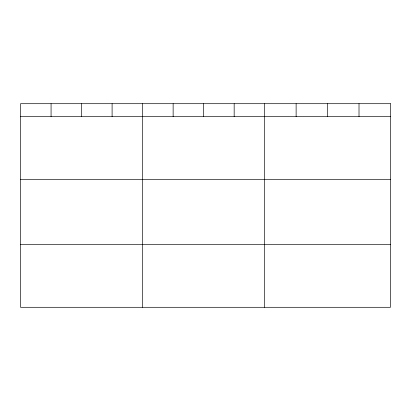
<?xml version="1.0" encoding="UTF-8"?>
<svg xmlns="http://www.w3.org/2000/svg" width="411" height="411" viewBox="0 0 411 411"><rect width="100%" height="100%" fill="white"/><g stroke="black" fill="none" stroke-linecap="round" stroke-linejoin="round"><path stroke-width="0.62" d="M20.55 116.616L390.45 116.616M20.55 179.54L390.45 179.54M20.55 244.375L390.45 244.375M359.009 103.7L359.009 116.616M327.567 103.7L327.567 116.616M296.125 103.7L296.125 116.616M264.684 103.7L264.684 307.3M234.167 103.7L234.167 116.616M203.65 103.7L203.65 116.616M173.134 103.7L173.134 116.616M142.617 103.7L142.617 307.3M112.1 103.7L112.1 116.616M81.584 103.7L81.584 116.616M51.067 103.7L51.067 116.616M390.45 103.7L20.55 103.7L20.55 307.3L390.45 307.3L390.45 103.7"/></g></svg>
